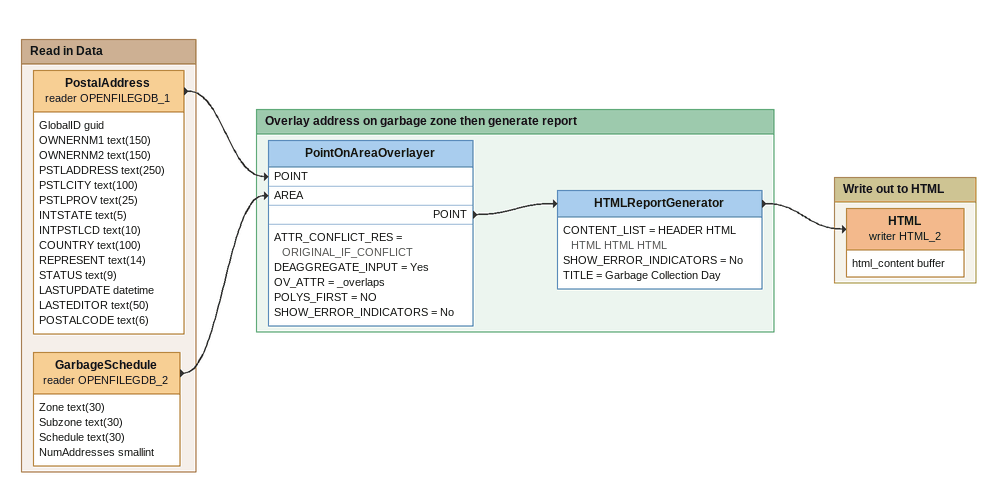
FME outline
Bookmark: Read in Data
PostalAddress (reader OPENFILEGDB_1)
    attributes: GlobalID guid, OWNERNM1 text(150), OWNERNM2 text(150), PSTLADDRESS text(250), PSTLCITY text(100), PSTLPROV text(25), INTSTATE text(5), INTPSTLCD text(10), COUNTRY text(100), REPRESENT text(14), STATUS text(9), LASTUPDATE datetime, LASTEDITOR text(50), POSTALCODE text(6)
    -> PointOnAreaOverlayer [POINT]
GarbageSchedule (reader OPENFILEGDB_2)
    attributes: Zone text(30), Subzone text(30), Schedule text(30), NumAddresses smallint
    -> PointOnAreaOverlayer [AREA]

Bookmark: Overlay address on garbage zone then generate report
PointOnAreaOverlayer
    ATTR_CONFLICT_RES = ORIGINAL_IF_CONFLICT
    DEAGGREGATE_INPUT = Yes
    OV_ATTR = _overlaps
    POLYS_FIRST = NO
    SHOW_ERROR_INDICATORS = No
    POINT -> HTMLReportGenerator
HTMLReportGenerator
    CONTENT_LIST = HEADER HTML HTML HTML HTML
    SHOW_ERROR_INDICATORS = No
    TITLE = Garbage Collection Day
    -> HTML (writer HTML_2)

Bookmark: Write out to HTML
HTML (writer HTML_2)
    attributes: html_content buffer
